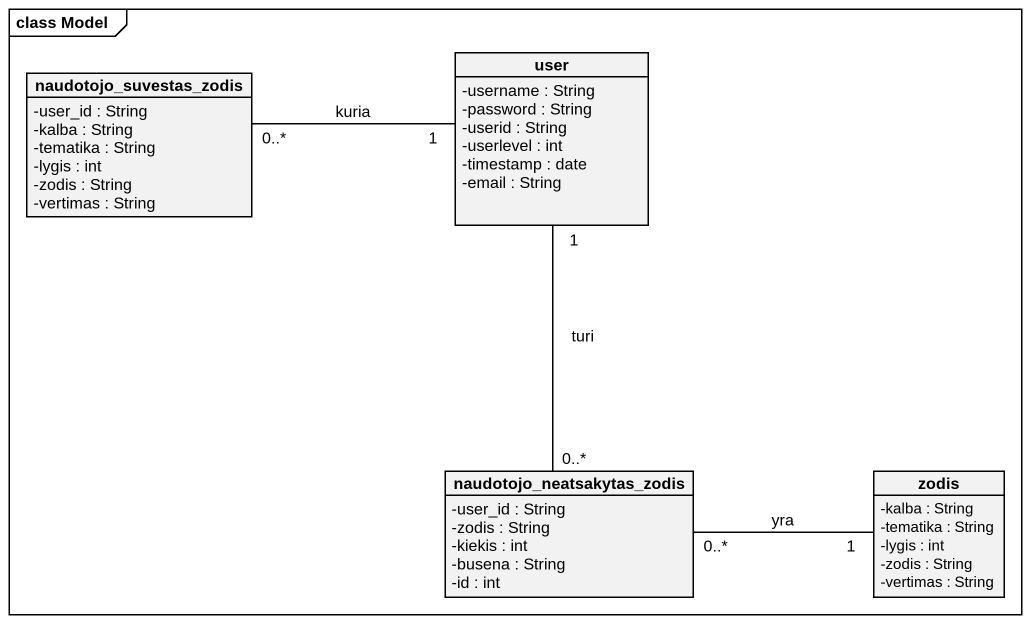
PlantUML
@startuml
mainframe class Model
hide circle
hide empty members
skinparam classAttributeIconSize 0
class user {
  -username : String
  -password : String
  -userid : String
  -userlevel : int
  -timestamp : date
  -email : String
}
class naudotojo_suvestas_zodis {
  -user_id : String
  -kalba : String
  -tematika : String
  -lygis : int
  -zodis : String
  -vertimas : String
}
class naudotojo_neatsakytas_zodis {
  -user_id : String
  -zodis : String
  -kiekis : int
  -busena : String
  -id : int
}
class zodis {
  -kalba : String
  -tematika : String
  -lygis : int
  -zodis : String
  -vertimas : String
}
user "1" -left- "0..*" naudotojo_suvestas_zodis : kuria
user "1" -- "0..*" naudotojo_neatsakytas_zodis : turi
naudotojo_neatsakytas_zodis "0..*" -right- "1" zodis : yra
@enduml
